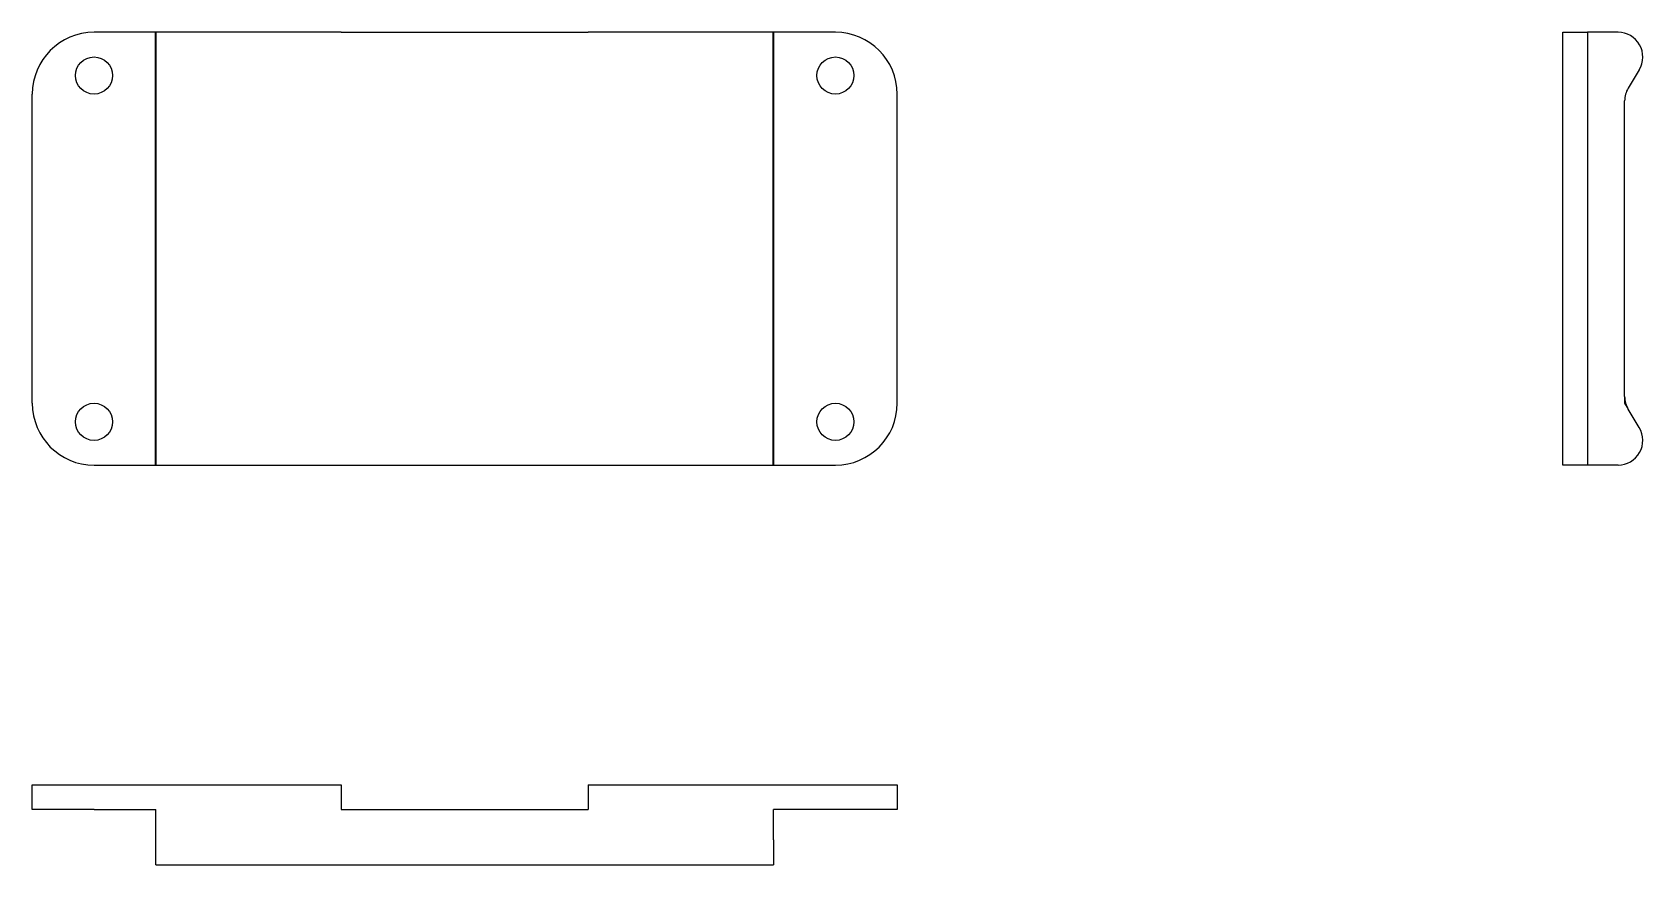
# Model space of a CAD drawing. Header units: millimetres. Extents: x 118 to 249, y 66 to 134.
import ezdxf

# ---------------------------------------------------------------- set-up
doc = ezdxf.new("R2010")
doc.units = ezdxf.units.MM
doc.layers.add('NetDam', color=7, linetype='Continuous', lineweight=35)
doc.layers.add('Netmanh', color=5, linetype='Continuous', lineweight=13)

msp = doc.modelspace()

# ---------------------------------------------------------------- linework, layer by layer
at = {"color": 7, "linetype": 'Continuous', "lineweight": 25}
for p, q in [((143.32, 133.81), (123.32, 133.81)), ((143.32, 133.81), (163.32, 133.81)), ((183.32, 133.81), (163.32, 133.81)), ((242.19, 133.81), (244.19, 133.81)), ((242.19, 128.81), (242.19, 133.81)), ((244.19, 133.81), (244.19, 128.81)), ((246.66, 133.81), (244.19, 133.81)), ((248.37, 130.78), (247.48, 129.28)), ((118.32, 103.81), (118.32, 128.81)), ((188.32, 103.81), (188.32, 128.81)), ((242.19, 103.81), (242.19, 128.81)), ((244.19, 128.81), (244.19, 103.81)), ((247.19, 104.36), (247.19, 128.26)), ((242.19, 98.81), (242.19, 103.81)), ((244.19, 103.81), (244.19, 98.81)), ((248.37, 101.84), (247.48, 103.33)), ((123.32, 98.81), (143.32, 98.81)), ((143.32, 98.81), (163.32, 98.81)), ((163.32, 98.81), (183.32, 98.81)), ((244.19, 98.81), (242.19, 98.81)), ((246.66, 98.81), (244.19, 98.81)), ((118.32, 70.96), (118.32, 72.96)), ((118.32, 72.96), (123.32, 72.96)), ((123.32, 72.96), (143.32, 72.96)), ((143.32, 72.96), (143.32, 70.96)), ((163.32, 72.96), (163.32, 70.96)), ((163.32, 72.96), (183.32, 72.96)), ((183.32, 72.96), (188.32, 72.96)), ((188.32, 72.96), (188.32, 70.96)), ((123.32, 70.96), (118.32, 70.96)), ((123.32, 70.96), (128.32, 70.96)), ((128.32, 68.5), (128.32, 70.96)), ((143.32, 70.96), (163.32, 70.96)), ((178.32, 68.5), (178.32, 70.96)), ((183.32, 70.96), (178.32, 70.96)), ((188.32, 70.96), (183.32, 70.96)), ((128.32, 66.5), (128.32, 68.5)), ((178.32, 68.5), (178.32, 66.5)), ((128.32, 66.5), (178.32, 66.5))]:
    msp.add_line(p, q, dxfattribs=at)
for centre in [(123.32, 130.31), (183.32, 130.31), (123.32, 102.31), (183.32, 102.31)]:
    msp.add_circle(centre, 1.5, dxfattribs=at)
for centre, radius, start, end in [((123.32, 128.81), 5, 90, 180), ((183.32, 128.81), 5, 0, 90), ((246.66, 131.81), 2, 329.0362, 90), ((249.19, 128.26), 2, 149.0362, 180), ((249.19, 104.36), 2, 180, 210.9638), ((123.32, 103.81), 5, 180, 270), ((183.32, 103.81), 5, 270, 0), ((246.66, 100.81), 2, 270, 30.9638)]:
    msp.add_arc(centre, radius, start, end, dxfattribs=at)
at = {"layer": 'NetDam'}
for p, q in [((128.32, 98.81), (128.32, 133.81)), ((178.32, 98.81), (178.32, 133.81))]:
    msp.add_line(p, q, dxfattribs=at)
at = {"layer": 'Netmanh'}
for q in [(247.19, 104.36), (247.48, 103.33)]:
    msp.add_line((247.19, 103.81), q, dxfattribs=at)

doc.saveas('drawing.dxf')
